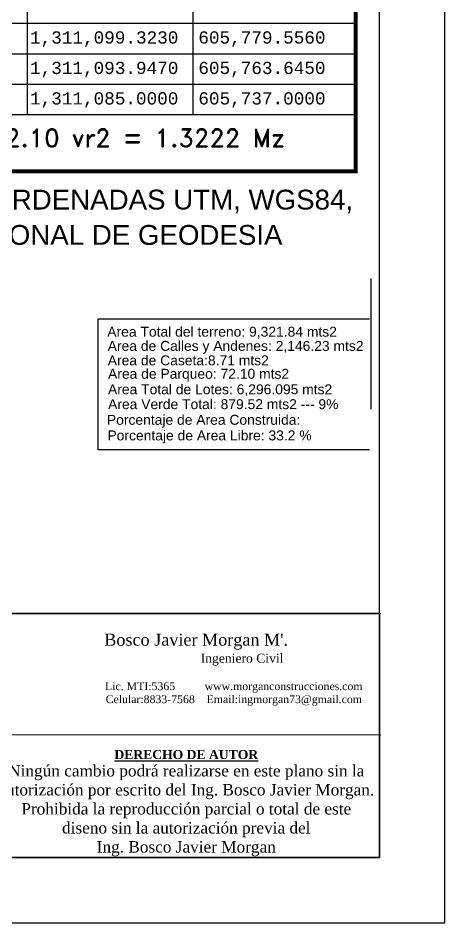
# Model space of a CAD drawing. Header units: millimetres. Extents: x 603733 to 1211550, y 1310999 to 2622648.
# Drawn here: x 604596.5 to 604645.3, y 1311031.8 to 1311135.4 of the extents above; entities that cross this region are included whole.
import ezdxf
from ezdxf.enums import TextEntityAlignment as Align

# ---------------------------------------------------------------- set-up
doc = ezdxf.new("R2010")
doc.units = ezdxf.units.MM
for name, color, linetype in [('acera', 8, 'Continuous'), ('CAJETIN', 5, 'Continuous'), ('CVL_CUADCON', 1, 'Continuous'), ('CVL_CUADCON_LIN', 8, 'Continuous'), ('CVL_CUADCON_TIT', 1, 'Continuous'), ('CVL_CUADCON_TX', 2, 'Continuous'), ('Lotes', 5, 'Continuous'), ('texto', 7, 'Continuous')]:
    doc.layers.add(name, color=color, linetype=linetype)
doc.layers.add('FRAME 070', color=7, linetype='Continuous', lineweight=70)
doc.styles.add('HUECA1', font='HUECA1.shx')
doc.styles.add('MONOTXT4', font='MONOTXT4.shx')
doc.styles.add('PI', font='arial.ttf', dxfattribs={"height": 0.4})
doc.styles.add('ROTULOS', font='arial.ttf', dxfattribs={"height": 3})
doc.styles.get("Standard").update_dxf_attribs({"font": 'arial.ttf'})

msp = doc.modelspace()

# ---------------------------------------------------------------- linework, layer by layer
at = {"color": 7}
msp.add_line((604593.868, 1311053.387), (604637.958, 1311053.362), dxfattribs=at)
for points in [[(604224.805, 1311031.828), (604645.305, 1311031.828), (604645.305, 1311328.828), (604224.805, 1311328.828)], [(604464.377, 1311067.24), (604637.805, 1311067.24), (604637.805, 1311039.328), (604464.377, 1311039.328)]]:
    msp.add_lwpolyline(points, close=True)
at = {"layer": 'acera', "color": 7}
for p, q in [((604636.814, 1311105.63, 0.465), (604636.814, 1311090.663, 0.465)), ((604605.616, 1311100.977, 0.465), (604636.672, 1311100.977, 0.465)), ((604605.616, 1311086.01, 0.465), (604605.616, 1311100.977, 0.465)), ((604636.672, 1311086.01, 0.465), (604605.616, 1311086.01, 0.465))]:
    msp.add_line(p, q, dxfattribs=at)
at = {"layer": 'CAJETIN'}
msp.add_lwpolyline([(604232.305, 1311039.328), (604637.805, 1311039.328), (604637.805, 1311321.328), (604232.305, 1311321.328)], close=True, dxfattribs=at)
at = {"layer": 'CVL_CUADCON', "color": 1, "linetype": 'Continuous', "const_width": 0.465, "flags": 128}
msp.add_lwpolyline([(604538.368, 1311206.939), (604635.098, 1311206.939), (604635.098, 1311117.898), (604538.368, 1311117.898)], close=True, dxfattribs=at)
at = {"layer": 'CVL_CUADCON', "color": 1, "linetype": 'Continuous', "const_width": 0.174, "flags": 128}
msp.add_lwpolyline([(604538.368, 1311124.372), (604635.098, 1311124.372)], dxfattribs=at)
at = {"layer": 'CVL_CUADCON_LIN', "color": 8, "linetype": 'Continuous'}
for p, q in [((604597.478, 1311201.416), (604597.478, 1311124.372)), ((604616.468, 1311197.662), (604616.468, 1311124.372)), ((604538.368, 1311134.838), (604635.098, 1311134.838)), ((604538.368, 1311131.349), (604635.098, 1311131.349)), ((604538.368, 1311127.861), (604635.098, 1311127.861)), ((604538.368, 1311124.372), (604631.37, 1311124.372))]:
    msp.add_line(p, q, dxfattribs=at)
at = {"layer": 'FRAME 070', "lineweight": 25}
msp.add_line((604637.958, 1311067.24), (604464.377, 1311067.24), dxfattribs=at)

# ---------------------------------------------------------------- texts
at = {"style": 'PI'}
for s, p in [('CUADRO DE DERROTERO CON COORDENADAS UTM, WGS84,', (604539.602, 1311113.511)), ('Z-16 NO VINCULADA  A LA RED NACIONAL DE GEODESIA', (604539.602, 1311109.471))]:
    msp.add_text(s, height=2.26725, dxfattribs=at).set_placement(p)
at = {"layer": 'CVL_CUADCON_TIT', "color": 1, "style": 'HUECA1'}
msp.add_text('SUPERFICIE = 9,321.84 m2 = 13,222.10 vr2 = 1.3222 Mz', height=2.06113, dxfattribs=at).set_placement((604584.869, 1311121.387), align=Align.MIDDLE)
at = {"layer": 'CVL_CUADCON_TX', "color": 2, "style": 'MONOTXT4'}
for s, p in [('1,311,099.3230', (604597.816, 1311132.512)), ('605,779.5560', (604617.086, 1311132.512)), ('1,311,093.9470', (604597.816, 1311129.023)), ('605,763.6450', (604617.086, 1311129.023)), ('1,311,085.0000', (604597.816, 1311125.535)), ('605,737.0000', (604617.086, 1311125.535))]:
    msp.add_text(s, height=1.40157, dxfattribs=at).set_placement(p)
at = {"layer": 'Lotes', "color": 7, "width": 134.30795, "attachment_point": 5}
for s, insert, char_height in [("{\\fTimes New Roman|b1|i0|c0|p18;\\H0.625x;\\C142;                        \\fTimes New Roman|b0|i0|c0|p18; \\H1.6x;\\C7; Bosco Javier Morgan M'.\\H0.75x;\\P\\H0.83333x;                                                     \\H1.2x;     Ingeniero Civil}", (604612.513, 1311063.114), 1.375503), ('{\\fTimes New Roman|b0|i0|c0|p18;\\H0.65x;Lic. MTI:5365          www.morganconstrucciones.com\\fTimes New Roman|b1|i0|c0|p18;  \\fTimes New Roman|b0|i0|c0|p18; \\PCelular:8833-7568    Email:ingmorgan73@gmail.com}', (604621.141, 1311058.039), 1.375503), ('{\\fTimes New Roman|b1|i0|c0|p18;\\H1.1538x;\\LDERECHO DE AUTOR\\P\\fTimes New Roman|b0|i0|c0|p18;\\H1.2666x;\\lNingún cambio podrá realizarse en este plano sin la\\Pautorización por escrito del Ing. Bosco Javier Morgan.\\PProhibida la reproducción parcial o total de este \\Pdiseno sin la autorización previa del\\PIng. Bosco Javier Morgan}', (604615.703, 1311045.539), 0.89408)]:
    msp.add_mtext(s, dxfattribs=dict(at, insert=insert, char_height=char_height))
at = {"layer": 'texto', "color": 7, "char_height": 1.13589, "width": 178.46791, "attachment_point": 3, "style": 'ROTULOS'}
for s, insert in [('Area Total del terreno: {\\C1;9,321.84 mts2}', (604632.945, 1311100.086)), ('Area de Calles y Andenes: {\\C1;2,146.23 mts2}', (604635.991, 1311098.461)), ('Area de Caseta:{\\C1;8.71 mts2}', (604625.15, 1311096.805)), ('Area de Parqueo: {\\C1;72.10 mts2}', (604627.474, 1311095.271)), ('Area Total de Lotes: {\\C1;6,296.095 mts2}', (604632.409, 1311093.49)), ('Area Verde Total: {\\C1;879.52 mts2 --- 9%}', (604633.123, 1311091.791)), ('Porcentaje de Area Construida: ', (604628.756, 1311090)), ('Porcentaje de Area Libre: {\\C1;33.2 %}', (604630.053, 1311088.212))]:
    msp.add_mtext(s, dxfattribs=dict(at, insert=insert))

doc.saveas('drawing.dxf')
